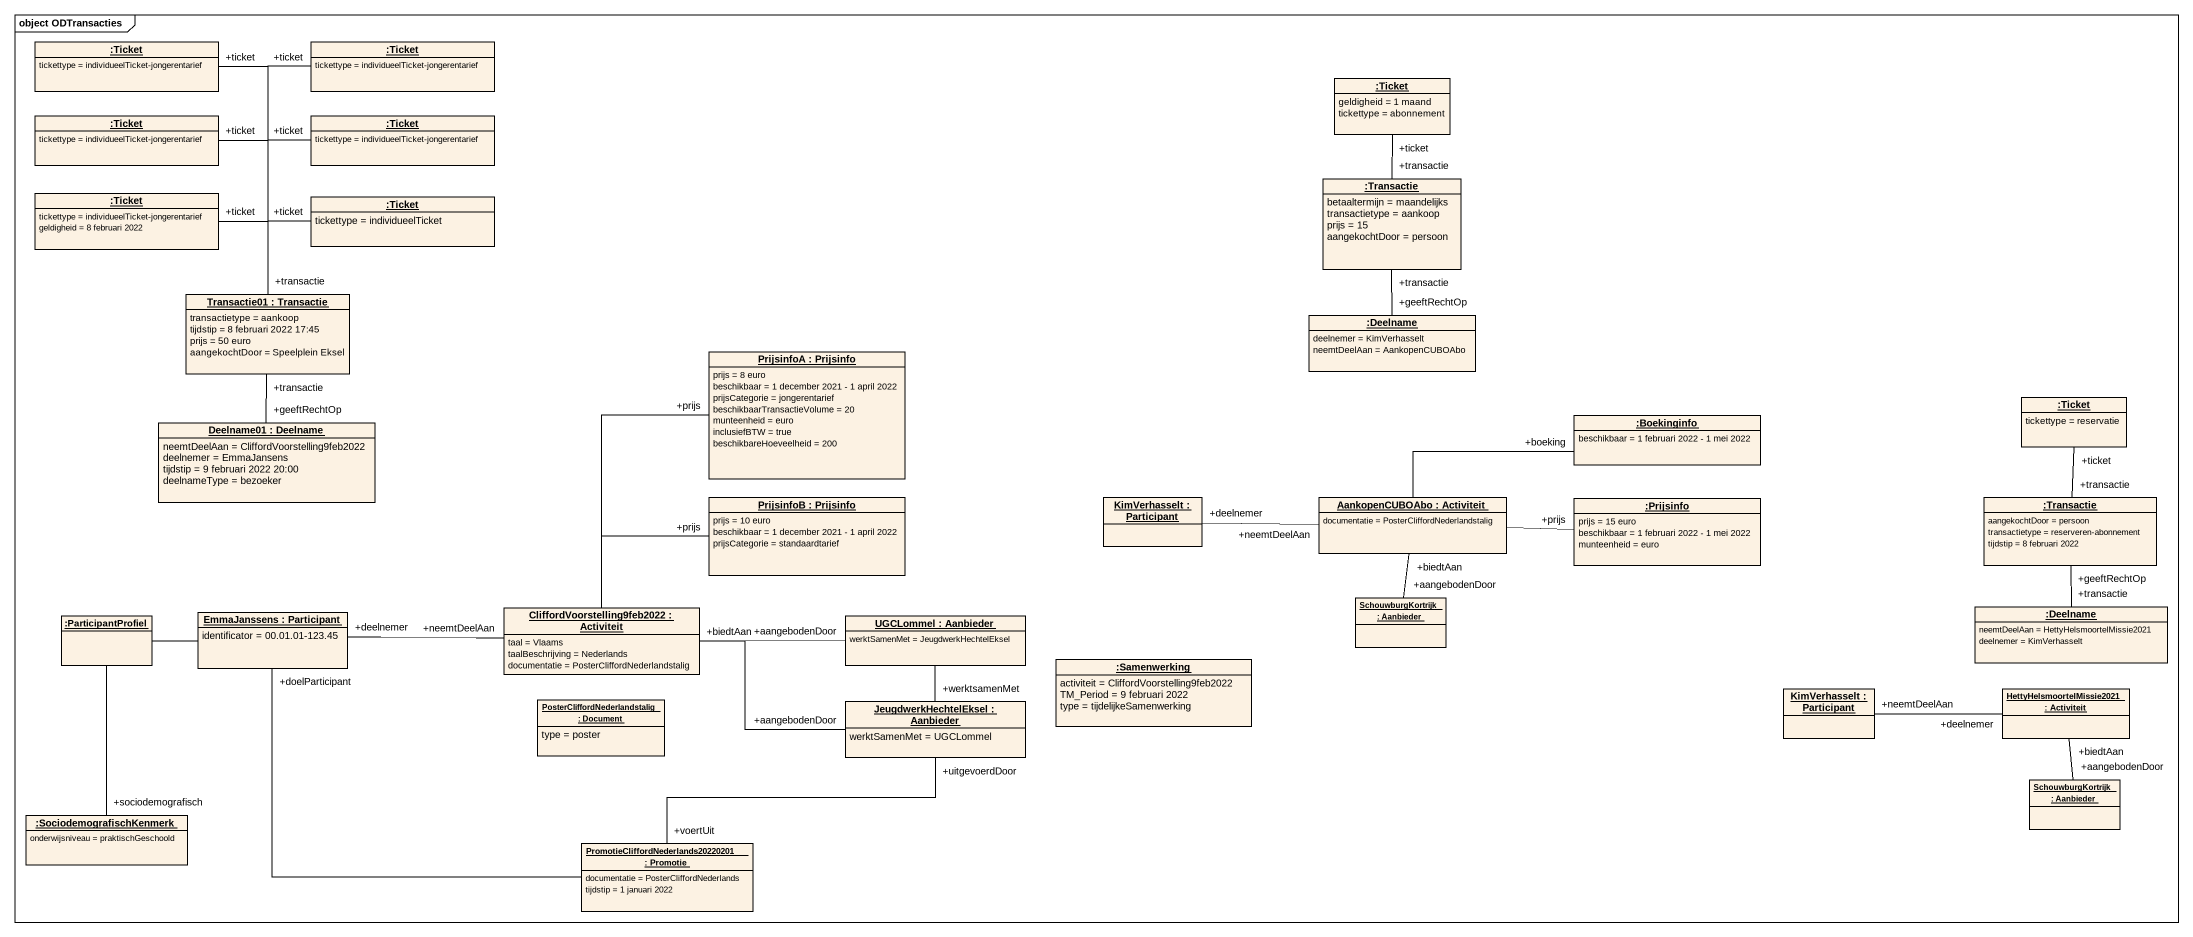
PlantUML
@startuml
mainframe object ODTransacties
hide circle
hide empty members
object ":Ticket" as Ticket {
  tickettype = individueelTicket-jongerentarief
}
object ":Ticket" as Ticket_2 {
  tickettype = individueelTicket-jongerentarief
}
object ":Ticket" as Ticket_3 {
  geldigheid = 1 maand
  tickettype = abonnement
}
object ":Ticket" as Ticket_4 {
  tickettype = individueelTicket-jongerentarief
}
object ":Ticket" as Ticket_5 {
  tickettype = individueelTicket-jongerentarief
}
object ":Ticket" as Ticket_6 {
  tickettype = individueelTicket-jongerentarief
  geldigheid = 8 februari 2022
}
object ":Ticket" as Ticket_7 {
  tickettype = individueelTicket
}
object ":Transactie" as Transactie {
  betaaltermijn = maandelijks
  transactietype = aankoop
  prijs = 15
  aangekochtDoor = persoon
}
object "Transactie01 : Transactie" as Transactie01 {
  transactietype = aankoop
  tijdstip = 8 februari 2022 17:45
  prijs = 50 euro
  aangekochtDoor = Speelplein Eksel
}
object ":Deelname" as Deelname {
  deelnemer = KimVerhasselt
  neemtDeelAan = AankopenCUBOAbo
}
object "PrijsinfoA : Prijsinfo" as PrijsinfoA {
  prijs = 8 euro
  beschikbaar = 1 december 2021 - 1 april 2022
  prijsCategorie = jongerentarief
  beschikbaarTransactieVolume = 20
  munteenheid = euro
  inclusiefBTW = true
  beschikbareHoeveelheid = 200
}
object ":Boekinginfo" as Boekinginfo {
  beschikbaar = 1 februari 2022 - 1 mei 2022
}
object ":Ticket" as Ticket_8 {
  tickettype = reservatie
}
object "Deelname01 : Deelname" as Deelname01 {
  neemtDeelAan = CliffordVoorstelling9feb2022
  deelnemer = EmmaJansens
  tijdstip = 9 februari 2022 20:00
  deelnameType = bezoeker
}
object "PrijsinfoB : Prijsinfo" as PrijsinfoB {
  prijs = 10 euro
  beschikbaar = 1 december 2021 - 1 april 2022
  prijsCategorie = standaardtarief
}
object "KimVerhasselt : Participant" as KimVerhasselt
object "AankopenCUBOAbo : Activiteit" as AankopenCUBOAbo {
  documentatie = PosterCliffordNederlandstalig
}
object ":Prijsinfo" as Prijsinfo {
  prijs = 15 euro
  beschikbaar = 1 februari 2022 - 1 mei 2022
  munteenheid = euro
}
object ":Transactie" as Transactie_2 {
  aangekochtDoor = persoon
  transactietype = reserveren-abonnement
  tijdstip = 8 februari 2022
}
object ":ParticipantProfiel" as ParticipantProfiel
object "EmmaJanssens : Participant" as EmmaJanssens {
  identificator = 00.01.01-123.45
}
object "CliffordVoorstelling9feb2022 : Activiteit" as CliffordVoorstelling9feb2022 {
  taal = Vlaams
  taalBeschrijving = Nederlands
  documentatie = PosterCliffordNederlandstalig
}
object "UGCLommel : Aanbieder" as UGCLommel {
  werktSamenMet = JeugdwerkHechtelEksel
}
object "SchouwburgKortrijk : Aanbieder" as SchouwburgKortrijk
object ":Deelname" as Deelname_2 {
  neemtDeelAan = HettyHelsmoortelMissie2021
  deelnemer = KimVerhasselt
}
object ":Samenwerking" as Samenwerking {
  activiteit = CliffordVoorstelling9feb2022
  TM_Period = 9 februari 2022
  type = tijdelijkeSamenwerking
}
object "PosterCliffordNederlandstalig : Document" as PosterCliffordNederlandstali {
  type = poster
}
object "JeugdwerkHechtelEksel : Aanbieder" as JeugdwerkHechtelEksel {
  werktSamenMet = UGCLommel
}
object "KimVerhasselt : Participant" as KimVerhasselt_2
object "HettyHelsmoortelMissie2021 : Activiteit" as HettyHelsmoortelMissie2021
object "SchouwburgKortrijk : Aanbieder" as SchouwburgKortrijk_2
object ":SociodemografischKenmerk" as SociodemografischKenmerk {
  onderwijsniveau = praktischGeschoold
}
object "PromotieCliffordNederlands20220201 : Promotie" as PromotieCliffordNederlands20 {
  documentatie = PosterCliffordNederlands
  tijdstip = 1 januari 2022
}
Ticket "+ticket" -- Transactie01
Ticket_2 "+ticket" -- Transactie01
Ticket_3 "+ticket" -- "+transactie" Transactie
Ticket_4 "+ticket" -- Transactie01
Ticket_5 "+ticket" -- Transactie01
Ticket_6 "+ticket" -- "+transactie" Transactie01
Ticket_7 "+ticket" -- Transactie01
Deelname "+geeftRechtOp" -up- "+transactie" Transactie
PrijsinfoA "+prijs" -- CliffordVoorstelling9feb2022
Boekinginfo "+boeking" -left- AankopenCUBOAbo
Deelname01 "+geeftRechtOp" -up- "+transactie" Transactie01
PrijsinfoB "+prijs" -left- CliffordVoorstelling9feb2022
KimVerhasselt "+deelnemer" -right- "+neemtDeelAan" AankopenCUBOAbo
Prijsinfo "+prijs" -left- AankopenCUBOAbo
Transactie_2 "+transactie" -up- "+ticket" Ticket_8
Transactie_2 "+geeftRechtOp" -- "+transactie" Deelname_2
ParticipantProfiel -right- EmmaJanssens
EmmaJanssens "+deelnemer" -right- "+neemtDeelAan" CliffordVoorstelling9feb2022
UGCLommel "+aangebodenDoor" -left- "+biedtAan" CliffordVoorstelling9feb2022
SchouwburgKortrijk "+aangebodenDoor" -up- "+biedtAan" AankopenCUBOAbo
JeugdwerkHechtelEksel "+aangebodenDoor" -left- CliffordVoorstelling9feb2022
JeugdwerkHechtelEksel "+werktsamenMet" -up- UGCLommel
JeugdwerkHechtelEksel "+uitgevoerdDoor" -left- "+voertUit" PromotieCliffordNederlands20
KimVerhasselt_2 "+neemtDeelAan" -right- "+deelnemer" HettyHelsmoortelMissie2021
SchouwburgKortrijk_2 "+aangebodenDoor" -up- "+biedtAan" HettyHelsmoortelMissie2021
SociodemografischKenmerk "+sociodemografisch" -up- ParticipantProfiel
PromotieCliffordNederlands20 -up- "+doelParticipant" EmmaJanssens
@enduml
